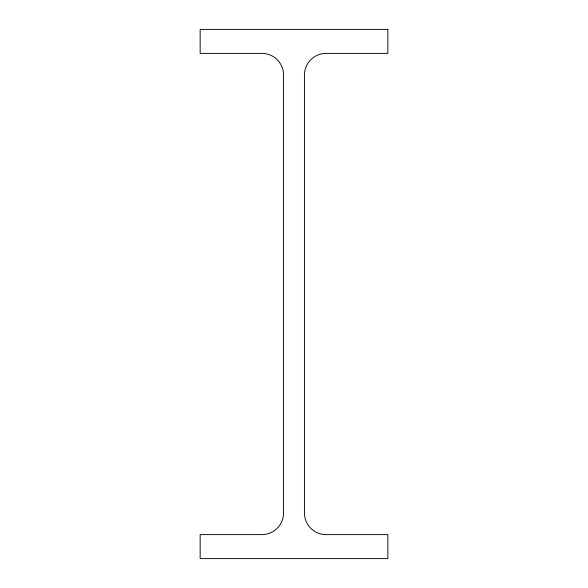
<?xml version="1.0" encoding="UTF-8"?>
<svg xmlns="http://www.w3.org/2000/svg" width="588" height="588" viewBox="0 0 588 588"><rect width="100%" height="100%" fill="white"/><g stroke="black" fill="none" stroke-linecap="round" stroke-linejoin="round"><path stroke-width="0.88" d="M387.845 29.4L200.155 29.4L200.155 53.383L261.932 53.383A21.638 21.638 0 0 1 283.57 75.021L283.57 512.979A21.638 21.638 0 0 1 261.932 534.617L200.155 534.617L200.155 558.6L387.845 558.6L387.845 534.617L326.068 534.617A21.638 21.638 0 0 1 304.43 512.979L304.43 75.021A21.638 21.638 0 0 1 326.068 53.383L387.845 53.383L387.845 29.4"/></g></svg>
